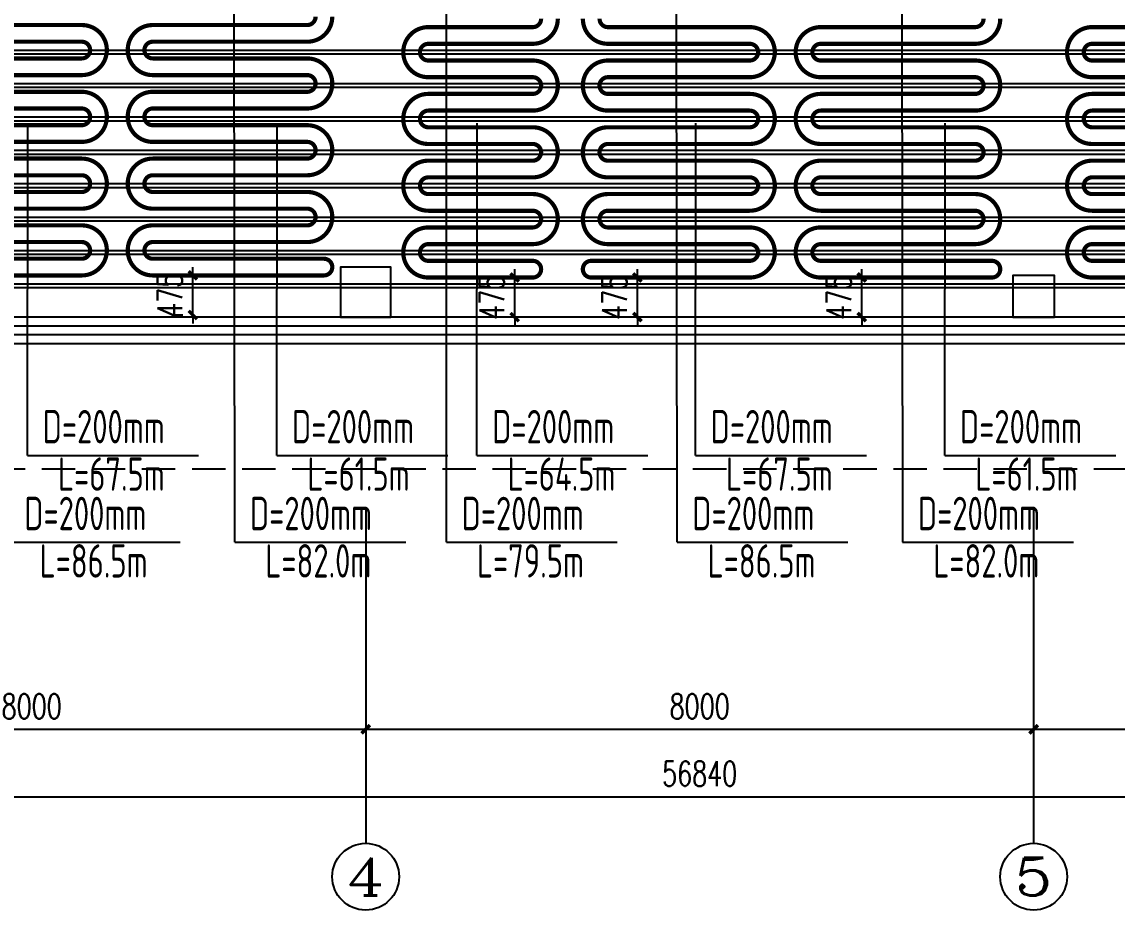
# Model space of a CAD drawing. Extents: x 2430460 to 2514560, y -608375 to -364775.
# Drawn here: x 2463365 to 2476481, y -473947 to -463306 of the extents above; entities that cross this region are included whole.
import ezdxf
from ezdxf.enums import TextEntityAlignment as Align

# ---------------------------------------------------------------- set-up
doc = ezdxf.new("R2010")
doc.units = 0
doc.header["$LTSCALE"] = 1000
doc.header["$MEASUREMENT"] = 0
doc.linetypes.add('_DASH', pattern=[0.6, 0.4, -0.2])
for name, color, linetype in [('AXIS', 3, 'Continuous'), ('AXIS_TEXT', 7, 'Continuous'), ('COLUMN', 9, 'Continuous'), ('CURTWALL', 4, 'Continuous'), ('PIPE-地暖供', 4, 'Continuous'), ('PUB_DIM', 3, 'Continuous'), ('TH_DIM', 3, 'Continuous'), ('木龙骨', 23, 'Continuous')]:
    doc.layers.add(name, color=color, linetype=linetype)
doc.styles.add('26#标准$0$TSSD_REIN', font='Tssdeng.shx', dxfattribs={"width": 0.7, "bigfont": 'tssdchn.shx'})
doc.styles.add('_TCH_AXIS', font='COMPLEX', dxfattribs={"bigfont": 'GBCBIG'})
doc.styles.add('_TCH_DIM_T3', font='SIMPLEX', dxfattribs={"width": 0.705882, "bigfont": 'GBCBIG'})
doc.styles.add('COMPLEX', font='COMPLEX')
doc.dimstyles.new('_TCH_ARCH&&100', dxfattribs={"dimtxt": 297.5, "dimasz": 100, "dimexe": 250, "dimexo": 300, "dimgap": 126.25, "dimtad": 1, "dimdec": 0, "dimzin": 0, "dimdsep": 46, "dimtxsty": '_TCH_DIM_T3', "dimblk": 'ARCHTICK', "dimcen": 0.09, "dimclrt": 7, "dimazin": 2, "dimtfac": 1, "dimtdec": 0, "dimtix": 1, "dimtmove": 2, "dimatfit": 3, "dimfxl": 30, "dimtolj": 1, "dimtzin": 0, "dimarcsym": 0})

# ---------------------------------------------------------------- blocks, each defined once
blk = doc.blocks.new('_ArchTick')
at = {"color": 0, "linetype": 'ByBlock', "const_width": 0.4}
blk.add_lwpolyline([(-0.5, -0.5), (0.5, 0.5)], dxfattribs=at)
blk = doc.blocks.new('*D116')
at = {"layer": 'Defpoints', "color": 0, "transparency": 16777216}
for p in [(-24300, -6861), (-16300, -6861), (-16300, -7878)]:
    blk.add_point(p, dxfattribs=at)
at = {"layer": 'PUB_DIM', "color": 0, "lineweight": -2, "transparency": 16777216}
for p, q in [((-24300, -7161), (-24300, -8128)), ((-16300, -7161), (-16300, -8128)), ((-24300, -7878), (-16300, -7878))]:
    blk.add_line(p, q, dxfattribs=at)
at = {"layer": 'PUB_DIM', "color": 0, "lineweight": -2, "transparency": 16777216, "xscale": 100, "yscale": 100, "zscale": 100, "rotation": 180}
blk.add_blockref('_ArchTick', (-24300, -7878), dxfattribs=at)
at = {"layer": 'PUB_DIM', "color": 0, "lineweight": -2, "transparency": 16777216, "xscale": 100, "yscale": 100, "zscale": 100}
blk.add_blockref('_ArchTick', (-16300, -7878), dxfattribs=at)
at = {"layer": 'PUB_DIM', "color": 7, "transparency": 16777216, "insert": (-20300, -7603), "char_height": 297.5, "attachment_point": 5, "style": '_TCH_DIM_T3'}
blk.add_mtext('\\A1;8000', dxfattribs=at)
blk = doc.blocks.new('*D117')
at = {"layer": 'Defpoints', "color": 0, "transparency": 16777216}
for p in [(-16300, -6861), (-8300, -6861), (-8300, -7878)]:
    blk.add_point(p, dxfattribs=at)
at = {"layer": 'PUB_DIM', "color": 0, "lineweight": -2, "transparency": 16777216}
for p, q in [((-16300, -7161), (-16300, -8128)), ((-8300, -7161), (-8300, -8128)), ((-16300, -7878), (-8300, -7878))]:
    blk.add_line(p, q, dxfattribs=at)
at = {"layer": 'PUB_DIM', "color": 0, "lineweight": -2, "transparency": 16777216, "xscale": 100, "yscale": 100, "zscale": 100, "rotation": 180}
blk.add_blockref('_ArchTick', (-16300, -7878), dxfattribs=at)
at = {"layer": 'PUB_DIM', "color": 0, "lineweight": -2, "transparency": 16777216, "xscale": 100, "yscale": 100, "zscale": 100}
blk.add_blockref('_ArchTick', (-8300, -7878), dxfattribs=at)
at = {"layer": 'PUB_DIM', "color": 7, "transparency": 16777216, "insert": (-12300, -7603), "char_height": 297.5, "attachment_point": 5, "style": '_TCH_DIM_T3'}
blk.add_mtext('\\A1;8000', dxfattribs=at)
blk = doc.blocks.new('*D118')
at = {"layer": 'Defpoints', "color": 0, "transparency": 16777216}
for p in [(-8300, -6861), (-300, -6861), (-300, -7878)]:
    blk.add_point(p, dxfattribs=at)
at = {"layer": 'PUB_DIM', "color": 0, "lineweight": -2, "transparency": 16777216}
for p, q in [((-8300, -7161), (-8300, -8128)), ((-300, -7161), (-300, -8128)), ((-8300, -7878), (-300, -7878))]:
    blk.add_line(p, q, dxfattribs=at)
at = {"layer": 'PUB_DIM', "color": 0, "lineweight": -2, "transparency": 16777216, "xscale": 100, "yscale": 100, "zscale": 100, "rotation": 180}
blk.add_blockref('_ArchTick', (-8300, -7878), dxfattribs=at)
at = {"layer": 'PUB_DIM', "color": 0, "lineweight": -2, "transparency": 16777216, "xscale": 100, "yscale": 100, "zscale": 100}
blk.add_blockref('_ArchTick', (-300, -7878), dxfattribs=at)
at = {"layer": 'PUB_DIM', "color": 7, "transparency": 16777216, "insert": (-4300, -7603), "char_height": 297.5, "attachment_point": 5, "style": '_TCH_DIM_T3'}
blk.add_mtext('\\A1;8000', dxfattribs=at)
blk = doc.blocks.new('*D122')
at = {"layer": 'Defpoints', "color": 0, "transparency": 16777216}
for p in [(-40720, -7643), (16120, -7643), (16120, -8685)]:
    blk.add_point(p, dxfattribs=at)
at = {"layer": 'PUB_DIM', "color": 0, "lineweight": -2, "transparency": 16777216}
for p, q in [((-40720, -7943), (-40720, -8935)), ((16120, -7943), (16120, -8935)), ((-40720, -8685), (16120, -8685))]:
    blk.add_line(p, q, dxfattribs=at)
at = {"layer": 'PUB_DIM', "color": 0, "lineweight": -2, "transparency": 16777216, "xscale": 100, "yscale": 100, "zscale": 100, "rotation": 180}
blk.add_blockref('_ArchTick', (-40720, -8685), dxfattribs=at)
at = {"layer": 'PUB_DIM', "color": 0, "lineweight": -2, "transparency": 16777216, "xscale": 100, "yscale": 100, "zscale": 100}
blk.add_blockref('_ArchTick', (16120, -8685), dxfattribs=at)
at = {"layer": 'PUB_DIM', "color": 7, "transparency": 16777216, "insert": (-12300, -8410), "char_height": 297.5, "attachment_point": 5, "style": '_TCH_DIM_T3'}
blk.add_mtext('\\A1;56840', dxfattribs=at)
blk = doc.blocks.new('*D227')
at = {"layer": 'Defpoints', "color": 0, "transparency": 16777216}
for p in [(-24300, -6861), (-16300, -6861), (-16300, -7878)]:
    blk.add_point(p, dxfattribs=at)
at = {"layer": 'PUB_DIM', "color": 0, "lineweight": -2, "transparency": 16777216}
for p, q in [((-24300, -7161), (-24300, -8128)), ((-16300, -7161), (-16300, -8128)), ((-24300, -7878), (-16300, -7878))]:
    blk.add_line(p, q, dxfattribs=at)
at = {"layer": 'PUB_DIM', "color": 0, "lineweight": -2, "transparency": 16777216, "xscale": 100, "yscale": 100, "zscale": 100, "rotation": 180}
blk.add_blockref('_ArchTick', (-24300, -7878), dxfattribs=at)
at = {"layer": 'PUB_DIM', "color": 0, "lineweight": -2, "transparency": 16777216, "xscale": 100, "yscale": 100, "zscale": 100}
blk.add_blockref('_ArchTick', (-16300, -7878), dxfattribs=at)
at = {"layer": 'PUB_DIM', "color": 7, "transparency": 16777216, "insert": (-20300, -7603), "char_height": 297.5, "attachment_point": 5, "style": '_TCH_DIM_T3'}
blk.add_mtext('\\A1;8000', dxfattribs=at)
blk = doc.blocks.new('*D228')
at = {"layer": 'Defpoints', "color": 0, "transparency": 16777216}
for p in [(-16300, -6861), (-8300, -6861), (-8300, -7878)]:
    blk.add_point(p, dxfattribs=at)
at = {"layer": 'PUB_DIM', "color": 0, "lineweight": -2, "transparency": 16777216}
for p, q in [((-16300, -7161), (-16300, -8128)), ((-8300, -7161), (-8300, -8128)), ((-16300, -7878), (-8300, -7878))]:
    blk.add_line(p, q, dxfattribs=at)
at = {"layer": 'PUB_DIM', "color": 0, "lineweight": -2, "transparency": 16777216, "xscale": 100, "yscale": 100, "zscale": 100, "rotation": 180}
blk.add_blockref('_ArchTick', (-16300, -7878), dxfattribs=at)
at = {"layer": 'PUB_DIM', "color": 0, "lineweight": -2, "transparency": 16777216, "xscale": 100, "yscale": 100, "zscale": 100}
blk.add_blockref('_ArchTick', (-8300, -7878), dxfattribs=at)
at = {"layer": 'PUB_DIM', "color": 7, "transparency": 16777216, "insert": (-12300, -7603), "char_height": 297.5, "attachment_point": 5, "style": '_TCH_DIM_T3'}
blk.add_mtext('\\A1;8000', dxfattribs=at)
blk = doc.blocks.new('*D229')
at = {"layer": 'Defpoints', "color": 0, "transparency": 16777216}
for p in [(-8300, -6861), (-300, -6861), (-300, -7878)]:
    blk.add_point(p, dxfattribs=at)
at = {"layer": 'PUB_DIM', "color": 0, "lineweight": -2, "transparency": 16777216}
for p, q in [((-8300, -7161), (-8300, -8128)), ((-300, -7161), (-300, -8128)), ((-8300, -7878), (-300, -7878))]:
    blk.add_line(p, q, dxfattribs=at)
at = {"layer": 'PUB_DIM', "color": 0, "lineweight": -2, "transparency": 16777216, "xscale": 100, "yscale": 100, "zscale": 100, "rotation": 180}
blk.add_blockref('_ArchTick', (-8300, -7878), dxfattribs=at)
at = {"layer": 'PUB_DIM', "color": 0, "lineweight": -2, "transparency": 16777216, "xscale": 100, "yscale": 100, "zscale": 100}
blk.add_blockref('_ArchTick', (-300, -7878), dxfattribs=at)
at = {"layer": 'PUB_DIM', "color": 7, "transparency": 16777216, "insert": (-4300, -7603), "char_height": 297.5, "attachment_point": 5, "style": '_TCH_DIM_T3'}
blk.add_mtext('\\A1;8000', dxfattribs=at)
blk = doc.blocks.new('*D233')
at = {"layer": 'Defpoints', "color": 0, "transparency": 16777216}
for p in [(-40720, -7643), (16120, -7643), (16120, -8685)]:
    blk.add_point(p, dxfattribs=at)
at = {"layer": 'PUB_DIM', "color": 0, "lineweight": -2, "transparency": 16777216}
for p, q in [((-40720, -7943), (-40720, -8935)), ((16120, -7943), (16120, -8935)), ((-40720, -8685), (16120, -8685))]:
    blk.add_line(p, q, dxfattribs=at)
at = {"layer": 'PUB_DIM', "color": 0, "lineweight": -2, "transparency": 16777216, "xscale": 100, "yscale": 100, "zscale": 100, "rotation": 180}
blk.add_blockref('_ArchTick', (-40720, -8685), dxfattribs=at)
at = {"layer": 'PUB_DIM', "color": 0, "lineweight": -2, "transparency": 16777216, "xscale": 100, "yscale": 100, "zscale": 100}
blk.add_blockref('_ArchTick', (16120, -8685), dxfattribs=at)
at = {"layer": 'PUB_DIM', "color": 7, "transparency": 16777216, "insert": (-12300, -8410), "char_height": 297.5, "attachment_point": 5, "style": '_TCH_DIM_T3'}
blk.add_mtext('\\A1;56840', dxfattribs=at)
blk = doc.blocks.new('*D338')
at = {"layer": 'Defpoints', "color": 0, "transparency": 16777216}
for p in [(-24300, -6861), (-16300, -6861), (-16300, -7878)]:
    blk.add_point(p, dxfattribs=at)
at = {"layer": 'PUB_DIM', "color": 0, "lineweight": -2, "transparency": 16777216}
for p, q in [((-24300, -7161), (-24300, -8128)), ((-16300, -7161), (-16300, -8128)), ((-24300, -7878), (-16300, -7878))]:
    blk.add_line(p, q, dxfattribs=at)
at = {"layer": 'PUB_DIM', "color": 0, "lineweight": -2, "transparency": 16777216, "xscale": 100, "yscale": 100, "zscale": 100, "rotation": 180}
blk.add_blockref('_ArchTick', (-24300, -7878), dxfattribs=at)
at = {"layer": 'PUB_DIM', "color": 0, "lineweight": -2, "transparency": 16777216, "xscale": 100, "yscale": 100, "zscale": 100}
blk.add_blockref('_ArchTick', (-16300, -7878), dxfattribs=at)
at = {"layer": 'PUB_DIM', "color": 7, "transparency": 16777216, "insert": (-20300, -7603), "char_height": 297.5, "attachment_point": 5, "style": '_TCH_DIM_T3'}
blk.add_mtext('\\A1;8000', dxfattribs=at)
blk = doc.blocks.new('*D339')
at = {"layer": 'Defpoints', "color": 0, "transparency": 16777216}
for p in [(-16300, -6861), (-8300, -6861), (-8300, -7878)]:
    blk.add_point(p, dxfattribs=at)
at = {"layer": 'PUB_DIM', "color": 0, "lineweight": -2, "transparency": 16777216}
for p, q in [((-16300, -7161), (-16300, -8128)), ((-8300, -7161), (-8300, -8128)), ((-16300, -7878), (-8300, -7878))]:
    blk.add_line(p, q, dxfattribs=at)
at = {"layer": 'PUB_DIM', "color": 0, "lineweight": -2, "transparency": 16777216, "xscale": 100, "yscale": 100, "zscale": 100, "rotation": 180}
blk.add_blockref('_ArchTick', (-16300, -7878), dxfattribs=at)
at = {"layer": 'PUB_DIM', "color": 0, "lineweight": -2, "transparency": 16777216, "xscale": 100, "yscale": 100, "zscale": 100}
blk.add_blockref('_ArchTick', (-8300, -7878), dxfattribs=at)
at = {"layer": 'PUB_DIM', "color": 7, "transparency": 16777216, "insert": (-12300, -7603), "char_height": 297.5, "attachment_point": 5, "style": '_TCH_DIM_T3'}
blk.add_mtext('\\A1;8000', dxfattribs=at)
blk = doc.blocks.new('*D340')
at = {"layer": 'Defpoints', "color": 0, "transparency": 16777216}
for p in [(-8300, -6861), (-300, -6861), (-300, -7878)]:
    blk.add_point(p, dxfattribs=at)
at = {"layer": 'PUB_DIM', "color": 0, "lineweight": -2, "transparency": 16777216}
for p, q in [((-8300, -7161), (-8300, -8128)), ((-300, -7161), (-300, -8128)), ((-8300, -7878), (-300, -7878))]:
    blk.add_line(p, q, dxfattribs=at)
at = {"layer": 'PUB_DIM', "color": 0, "lineweight": -2, "transparency": 16777216, "xscale": 100, "yscale": 100, "zscale": 100, "rotation": 180}
blk.add_blockref('_ArchTick', (-8300, -7878), dxfattribs=at)
at = {"layer": 'PUB_DIM', "color": 0, "lineweight": -2, "transparency": 16777216, "xscale": 100, "yscale": 100, "zscale": 100}
blk.add_blockref('_ArchTick', (-300, -7878), dxfattribs=at)
at = {"layer": 'PUB_DIM', "color": 7, "transparency": 16777216, "insert": (-4300, -7603), "char_height": 297.5, "attachment_point": 5, "style": '_TCH_DIM_T3'}
blk.add_mtext('\\A1;8000', dxfattribs=at)
blk = doc.blocks.new('*D344')
at = {"layer": 'Defpoints', "color": 0, "transparency": 16777216}
for p in [(-40720, -7643), (16120, -7643), (16120, -8685)]:
    blk.add_point(p, dxfattribs=at)
at = {"layer": 'PUB_DIM', "color": 0, "lineweight": -2, "transparency": 16777216}
for p, q in [((-40720, -7943), (-40720, -8935)), ((16120, -7943), (16120, -8935)), ((-40720, -8685), (16120, -8685))]:
    blk.add_line(p, q, dxfattribs=at)
at = {"layer": 'PUB_DIM', "color": 0, "lineweight": -2, "transparency": 16777216, "xscale": 100, "yscale": 100, "zscale": 100, "rotation": 180}
blk.add_blockref('_ArchTick', (-40720, -8685), dxfattribs=at)
at = {"layer": 'PUB_DIM', "color": 0, "lineweight": -2, "transparency": 16777216, "xscale": 100, "yscale": 100, "zscale": 100}
blk.add_blockref('_ArchTick', (16120, -8685), dxfattribs=at)
at = {"layer": 'PUB_DIM', "color": 7, "transparency": 16777216, "insert": (-12300, -8410), "char_height": 297.5, "attachment_point": 5, "style": '_TCH_DIM_T3'}
blk.add_mtext('\\A1;56840', dxfattribs=at)
blk = doc.blocks.new('_FZHK')
blk.add_lwpolyline([(-0.5, -0.5), (0.5, -0.5), (0.5, 0.5), (-0.5, 0.5)], close=True)
blk = doc.blocks.new('*D446')
at = {"layer": 'Defpoints', "color": 0, "transparency": 16777216}
for p in [(-24300, -6861), (-16300, -6861), (-16300, -7878)]:
    blk.add_point(p, dxfattribs=at)
at = {"layer": 'PUB_DIM', "color": 0, "lineweight": -2, "transparency": 16777216}
for p, q in [((-24300, -7161), (-24300, -8128)), ((-16300, -7161), (-16300, -8128)), ((-24300, -7878), (-16300, -7878))]:
    blk.add_line(p, q, dxfattribs=at)
at = {"layer": 'PUB_DIM', "color": 0, "lineweight": -2, "transparency": 16777216, "xscale": 100, "yscale": 100, "zscale": 100, "rotation": 180}
blk.add_blockref('_ArchTick', (-24300, -7878), dxfattribs=at)
at = {"layer": 'PUB_DIM', "color": 0, "lineweight": -2, "transparency": 16777216, "xscale": 100, "yscale": 100, "zscale": 100}
blk.add_blockref('_ArchTick', (-16300, -7878), dxfattribs=at)
at = {"layer": 'PUB_DIM', "color": 7, "transparency": 16777216, "insert": (-20300, -7603), "char_height": 297.5, "attachment_point": 5, "style": '_TCH_DIM_T3'}
blk.add_mtext('\\A1;8000', dxfattribs=at)
blk = doc.blocks.new('*D447')
at = {"layer": 'Defpoints', "color": 0, "transparency": 16777216}
for p in [(-16300, -6861), (-8300, -6861), (-8300, -7878)]:
    blk.add_point(p, dxfattribs=at)
at = {"layer": 'PUB_DIM', "color": 0, "lineweight": -2, "transparency": 16777216}
for p, q in [((-16300, -7161), (-16300, -8128)), ((-8300, -7161), (-8300, -8128)), ((-16300, -7878), (-8300, -7878))]:
    blk.add_line(p, q, dxfattribs=at)
at = {"layer": 'PUB_DIM', "color": 0, "lineweight": -2, "transparency": 16777216, "xscale": 100, "yscale": 100, "zscale": 100, "rotation": 180}
blk.add_blockref('_ArchTick', (-16300, -7878), dxfattribs=at)
at = {"layer": 'PUB_DIM', "color": 0, "lineweight": -2, "transparency": 16777216, "xscale": 100, "yscale": 100, "zscale": 100}
blk.add_blockref('_ArchTick', (-8300, -7878), dxfattribs=at)
at = {"layer": 'PUB_DIM', "color": 7, "transparency": 16777216, "insert": (-12300, -7603), "char_height": 297.5, "attachment_point": 5, "style": '_TCH_DIM_T3'}
blk.add_mtext('\\A1;8000', dxfattribs=at)
blk = doc.blocks.new('*D448')
at = {"layer": 'Defpoints', "color": 0, "transparency": 16777216}
for p in [(-8300, -6861), (-300, -6861), (-300, -7878)]:
    blk.add_point(p, dxfattribs=at)
at = {"layer": 'PUB_DIM', "color": 0, "lineweight": -2, "transparency": 16777216}
for p, q in [((-8300, -7161), (-8300, -8128)), ((-300, -7161), (-300, -8128)), ((-8300, -7878), (-300, -7878))]:
    blk.add_line(p, q, dxfattribs=at)
at = {"layer": 'PUB_DIM', "color": 0, "lineweight": -2, "transparency": 16777216, "xscale": 100, "yscale": 100, "zscale": 100, "rotation": 180}
blk.add_blockref('_ArchTick', (-8300, -7878), dxfattribs=at)
at = {"layer": 'PUB_DIM', "color": 0, "lineweight": -2, "transparency": 16777216, "xscale": 100, "yscale": 100, "zscale": 100}
blk.add_blockref('_ArchTick', (-300, -7878), dxfattribs=at)
at = {"layer": 'PUB_DIM', "color": 7, "transparency": 16777216, "insert": (-4300, -7603), "char_height": 297.5, "attachment_point": 5, "style": '_TCH_DIM_T3'}
blk.add_mtext('\\A1;8000', dxfattribs=at)
blk = doc.blocks.new('*D452')
at = {"layer": 'Defpoints', "color": 0, "transparency": 16777216}
for p in [(-40720, -7643), (16120, -7643), (16120, -8685)]:
    blk.add_point(p, dxfattribs=at)
at = {"layer": 'PUB_DIM', "color": 0, "lineweight": -2, "transparency": 16777216}
for p, q in [((-40720, -7943), (-40720, -8935)), ((16120, -7943), (16120, -8935)), ((-40720, -8685), (16120, -8685))]:
    blk.add_line(p, q, dxfattribs=at)
at = {"layer": 'PUB_DIM', "color": 0, "lineweight": -2, "transparency": 16777216, "xscale": 100, "yscale": 100, "zscale": 100, "rotation": 180}
blk.add_blockref('_ArchTick', (-40720, -8685), dxfattribs=at)
at = {"layer": 'PUB_DIM', "color": 0, "lineweight": -2, "transparency": 16777216, "xscale": 100, "yscale": 100, "zscale": 100}
blk.add_blockref('_ArchTick', (16120, -8685), dxfattribs=at)
at = {"layer": 'PUB_DIM', "color": 7, "transparency": 16777216, "insert": (-12300, -8410), "char_height": 297.5, "attachment_point": 5, "style": '_TCH_DIM_T3'}
blk.add_mtext('\\A1;56840', dxfattribs=at)
blk = doc.blocks.new('_AXISO')
blk.add_circle((0, 0), 0.5)
at = {"layer": 'AXIS_TEXT', "style": 'COMPLEX', "width": 1.041667}
blk.add_attdef('A', text='', height=0.56, dxfattribs=at).set_placement((-0.25, -0.28), (0.25, -0.28), align=Align.FIT)
blk = doc.blocks.new('*D617')
at = {"layer": 'Defpoints', "color": 0, "transparency": 16777216}
for p in [(2473424, -466368), (2473544, -466368), (2473544, -466843)]:
    blk.add_point(p, dxfattribs=at)
at = {"layer": 'TH_DIM', "color": 0, "lineweight": -2, "transparency": 16777216}
for p, q in [((2473424, -466368), (2473424, -466268)), ((2473244, -466368), (2473174, -466368)), ((2473424, -466843), (2473424, -466368)), ((2473244, -466843), (2473174, -466843)), ((2473424, -466843), (2473424, -466943))]:
    blk.add_line(p, q, dxfattribs=at)
at = {"layer": 'TH_DIM', "color": 0, "lineweight": -2, "transparency": 16777216, "xscale": 100, "yscale": 100, "zscale": 100}
for p, rotation in [((2473424, -466368), 270), ((2473424, -466843), 90)]:
    blk.add_blockref('_ArchTick', p, dxfattribs=dict(at, rotation=rotation))
at = {"layer": 'TH_DIM', "color": 7, "transparency": 16777216, "insert": (2473149, -466606), "char_height": 297.5, "attachment_point": 5, "rotation": 90, "style": '_TCH_DIM_T3'}
blk.add_mtext('\\A1;475', dxfattribs=at)
blk = doc.blocks.new('*D618')
at = {"layer": 'Defpoints', "color": 0, "transparency": 16777216}
for p in [(2470737, -466368), (2470806, -466368), (2470806, -466843)]:
    blk.add_point(p, dxfattribs=at)
at = {"layer": 'TH_DIM', "color": 0, "lineweight": -2, "transparency": 16777216}
for p, q in [((2470737, -466368), (2470737, -466268)), ((2470506, -466368), (2470487, -466368)), ((2470737, -466843), (2470737, -466368)), ((2470506, -466843), (2470487, -466843)), ((2470737, -466843), (2470737, -466943))]:
    blk.add_line(p, q, dxfattribs=at)
at = {"layer": 'TH_DIM', "color": 0, "lineweight": -2, "transparency": 16777216, "xscale": 100, "yscale": 100, "zscale": 100}
for p, rotation in [((2470737, -466368), 270), ((2470737, -466843), 90)]:
    blk.add_blockref('_ArchTick', p, dxfattribs=dict(at, rotation=rotation))
at = {"layer": 'TH_DIM', "color": 7, "transparency": 16777216, "insert": (2470462, -466606), "char_height": 297.5, "attachment_point": 5, "rotation": 90, "style": '_TCH_DIM_T3'}
blk.add_mtext('\\A1;475', dxfattribs=at)
blk = doc.blocks.new('*D619')
at = {"layer": 'Defpoints', "color": 0, "transparency": 16777216}
for p in [(2469267, -466368), (2469447, -466368), (2469447, -466843)]:
    blk.add_point(p, dxfattribs=at)
at = {"layer": 'TH_DIM', "color": 0, "lineweight": -2, "transparency": 16777216}
for p, q in [((2469267, -466368), (2469267, -466268)), ((2469147, -466368), (2469017, -466368)), ((2469267, -466843), (2469267, -466368)), ((2469147, -466843), (2469017, -466843)), ((2469267, -466843), (2469267, -466943))]:
    blk.add_line(p, q, dxfattribs=at)
at = {"layer": 'TH_DIM', "color": 0, "lineweight": -2, "transparency": 16777216, "xscale": 100, "yscale": 100, "zscale": 100}
for p, rotation in [((2469267, -466368), 270), ((2469267, -466843), 90)]:
    blk.add_blockref('_ArchTick', p, dxfattribs=dict(at, rotation=rotation))
at = {"layer": 'TH_DIM', "color": 7, "transparency": 16777216, "insert": (2468992, -466606), "char_height": 297.5, "attachment_point": 5, "rotation": 90, "style": '_TCH_DIM_T3'}
blk.add_mtext('\\A1;475', dxfattribs=at)
blk = doc.blocks.new('*D620')
at = {"layer": 'Defpoints', "color": 0, "transparency": 16777216}
for p in [(2465412, -466343), (2465593, -466343), (2465593, -466818)]:
    blk.add_point(p, dxfattribs=at)
at = {"layer": 'TH_DIM', "color": 0, "lineweight": -2, "transparency": 16777216}
for p, q in [((2465412, -466343), (2465412, -466243)), ((2465293, -466343), (2465162, -466343)), ((2465412, -466818), (2465412, -466343)), ((2465293, -466818), (2465162, -466818)), ((2465412, -466818), (2465412, -466918))]:
    blk.add_line(p, q, dxfattribs=at)
at = {"layer": 'TH_DIM', "color": 0, "lineweight": -2, "transparency": 16777216, "xscale": 100, "yscale": 100, "zscale": 100}
for p, rotation in [((2465412, -466343), 270), ((2465412, -466818), 90)]:
    blk.add_blockref('_ArchTick', p, dxfattribs=dict(at, rotation=rotation))
at = {"layer": 'TH_DIM', "color": 7, "transparency": 16777216, "insert": (2465137, -466581), "char_height": 297.5, "attachment_point": 5, "rotation": 90, "style": '_TCH_DIM_T3'}
blk.add_mtext('\\A1;475', dxfattribs=at)
blk = doc.blocks.new('A$C5D18424C')
at = {"color": 4, "linetype": '_DASH'}
blk.add_lwpolyline([(1820, 2640), (1820, -4760), (-42420, -4760), (-42420, 26530), (-24720, 26530)], dxfattribs=at)
blk.add_lwpolyline([(320, 2640), (320, -3260), (-40920, -3260), (-40920, 25030), (-24720, 25030)])
at = {"layer": 'AXIS'}
for p, q in [((-16300, -5243.8), (-16300, -9243.8)), ((-8300, -5243.8), (-8300, -9243.8))]:
    blk.add_line(p, q, dxfattribs=at)
at = {"layer": 'CURTWALL'}
for p, q in [((0, -2940), (-40600, -2940)), ((106.7, -3046.6), (-40706.7, -3046.6)), ((320, -3260), (-40920, -3260)), ((213.3, -3153.3), (-40813.3, -3153.3))]:
    blk.add_line(p, q, dxfattribs=at)
at = {"layer": 'AXIS'}
ref = blk.add_blockref('_AXISO', (-16300, -9643.8), dxfattribs=dict(at, xscale=800, yscale=800, zscale=800))
ref.add_attrib('A', '4', dxfattribs={"layer": 'AXIS_TEXT', "height": 452.5, "style": '_TCH_AXIS', "width": 1.3125}).set_placement((-16526.3, -9870.1), (-16073.7, -9870.1), align=Align.FIT)
ref = blk.add_blockref('_AXISO', (-8300, -9643.8), dxfattribs=dict(at, xscale=800, yscale=800, zscale=800))
ref.add_attrib('A', '5', dxfattribs={"layer": 'AXIS_TEXT', "height": 452.5, "style": '_TCH_AXIS', "width": 1.5}).set_placement((-8526.3, -9870.1), (-8073.7, -9870.1), align=Align.FIT)
at = {"layer": 'COLUMN', "rotation": 90}
for p, xscale, yscale, zscale in [((-16300, -2640), 600, 600, 600), ((-8300, -2690), 499.999023350887, 500, 500)]:
    blk.add_blockref('_FZHK', p, dxfattribs=dict(at, xscale=xscale, yscale=yscale, zscale=zscale))
at = {"layer": 'PUB_DIM'}
for p1, p2, distance, picture, middle in [((-24300, -6861.4), (-16300, -6861.4), -1017, '*D116', (-20300, -7603.4)), ((-24300, -6861.4), (-16300, -6861.4), -1017, '*D227', (-20300, -7603.4)), ((-24300, -6861.4), (-16300, -6861.4), -1017, '*D338', (-20300, -7603.4)), ((-24300, -6861.4), (-16300, -6861.4), -1017, '*D446', (-20300, -7603.4)), ((-16300, -6861.4), (-8300, -6861.4), -1017, '*D117', (-12300, -7603.4)), ((-16300, -6861.4), (-8300, -6861.4), -1017, '*D228', (-12300, -7603.4)), ((-16300, -6861.4), (-8300, -6861.4), -1017, '*D339', (-12300, -7603.4)), ((-16300, -6861.4), (-8300, -6861.4), -1017, '*D447', (-12300, -7603.4)), ((-8300, -6861.4), (-300, -6861.4), -1017, '*D118', (-4300, -7603.4)), ((-8300, -6861.4), (-300, -6861.4), -1017, '*D229', (-4300, -7603.4)), ((-8300, -6861.4), (-300, -6861.4), -1017, '*D340', (-4300, -7603.4)), ((-8300, -6861.4), (-300, -6861.4), -1017, '*D448', (-4300, -7603.4)), ((-40720, -7642.7), (16120, -7642.7), -1042.6, '*D122', (-12300, -8410.3)), ((-40720, -7642.7), (16120, -7642.7), -1042.6, '*D233', (-12300, -8410.3)), ((-40720, -7642.7), (16120, -7642.7), -1042.6, '*D344', (-12300, -8410.3)), ((-40720, -7642.7), (16120, -7642.7), -1042.6, '*D452', (-12300, -8410.3))]:
    dim = blk.add_aligned_dim(p1=p1, p2=p2, distance=distance, dimstyle='_TCH_ARCH&&100', dxfattribs=at)
    dim.commit()
    dim.dimension.update_dxf_attribs({"geometry": picture, "text_midpoint": middle})

msp = doc.modelspace()

# ---------------------------------------------------------------- linework, layer by layer
for p, q in [((2465913.9, -469539.5), (2465902.6, -457518.3)), ((2471211.2, -469539.5), (2471199.9, -457518.3)), ((2473913.9, -469539.5), (2473902.6, -457518.3)), ((2468448.3, -469539.5), (2468448.3, -457918.3)), ((2463431, -468499.2), (2463434.8, -464518.3)), ((2466417.3, -468499.2), (2466421, -464518.3)), ((2468814.8, -468499.2), (2468818.6, -464518.3)), ((2471431, -468499.2), (2471434.8, -464518.3)), ((2474417.3, -468499.2), (2474421, -464518.3)), ((2463430.7, -468499.2), (2465478.3, -468499.2)), ((2466416.9, -468499.2), (2468464.6, -468499.2)), ((2468814.5, -468499.2), (2470862.1, -468499.2)), ((2471430.7, -468499.2), (2473478.3, -468499.2)), ((2474416.9, -468499.2), (2476464.6, -468499.2)), ((2463210.6, -469539.5), (2465258.2, -469539.5)), ((2465913.2, -469539.5), (2467960.9, -469539.5)), ((2468448.3, -469539.5), (2470495.9, -469539.5)), ((2471210.6, -469539.5), (2473258.2, -469539.5)), ((2473913.2, -469539.5), (2475960.9, -469539.5))]:
    msp.add_line(p, q)
at = {"layer": 'PIPE-地暖供', "const_width": 50}
for points in [[(2466882, -463243.3, -0.4142136), (2466782, -463343.3), (2464932, -463343.3, 0.4142136), (2464632, -463643.3, 0.4142136), (2464932, -463943.3), (2466782, -463943.3, -0.4142136), (2466882, -464043.3, -0.4142136), (2466782, -464143.3), (2464932, -464143.3, 0.4142136), (2464632, -464443.3, 0.4142136), (2464932, -464743.3), (2466782, -464743.3, -0.4142136), (2466882, -464843.3, -0.4142136), (2466782, -464943.3), (2464932, -464943.3, 0.4142136), (2464632, -465243.3, 0.4142136), (2464932, -465543.3), (2466782, -465543.3, -0.4142136), (2466882, -465643.3, -0.4142136), (2466782, -465743.3), (2464932, -465743.3, 0.4142136), (2464632, -466043.3, 0.4142136), (2464932, -466343.3), (2466982, -466343.3, 0.4142136), (2467082, -466243.3), (2467082, -466243.3, 0.4142136), (2466982, -466143.3), (2464932, -466143.3, -0.4142136), (2464832, -466043.3, -0.4142136), (2464932, -465943.3), (2466782, -465943.3, 0.4142136), (2467082, -465643.3, 0.4142136), (2466782, -465343.3), (2464932, -465343.3, -0.4142136), (2464832, -465243.3, -0.4142136), (2464932, -465143.3), (2466782, -465143.3, 0.4142136), (2467082, -464843.3, 0.4142136), (2466782, -464543.3), (2464932, -464543.3, -0.4142136), (2464832, -464443.3, -0.4142136), (2464932, -464343.3), (2466782, -464343.3, 0.4142136), (2467082, -464043.3, 0.4142136), (2466782, -463743.3), (2464932, -463743.3, -0.4142136), (2464832, -463643.3, -0.4142136), (2464932, -463543.3), (2466782, -463543.3, 0.4142136), (2467082, -463243.3, 0.4142136)], [(2469583, -463268.3, -0.4142136), (2469483, -463368.3), (2468232, -463368.3, 0.4142136), (2467932, -463668.3, 0.4142136), (2468232, -463968.3), (2469483, -463968.3, -0.4142136), (2469583, -464068.3, -0.4142136), (2469483, -464168.3), (2468232, -464168.3, 0.4142136), (2467932, -464468.3, 0.4142136), (2468232, -464768.3), (2469483, -464768.3, -0.4142136), (2469583, -464868.3, -0.4142136), (2469483, -464968.3), (2468232, -464968.3, 0.4142136), (2467932, -465268.3, 0.4142136), (2468232, -465568.3), (2469483, -465568.3, -0.4142136), (2469583, -465668.3, -0.4142136), (2469483, -465768.3), (2468232, -465768.3, 0.4142136), (2467932, -466068.3, 0.4142136), (2468232, -466368.3), (2469483, -466368.3, 0.4142136), (2469583, -466268.3, 0.4142136), (2469483, -466168.3), (2468232, -466168.3, -0.4142136), (2468132, -466068.3, -0.4142136), (2468232, -465968.3), (2469483, -465968.3, 0.4142136), (2469783, -465668.3, 0.4142136), (2469483, -465368.3), (2468232, -465368.3, -0.4142136), (2468132, -465268.3, -0.4142136), (2468232, -465168.3), (2469483, -465168.3, 0.4142136), (2469783, -464868.3, 0.4142136), (2469483, -464568.3), (2468232, -464568.3, -0.4142136), (2468132, -464468.3, -0.4142136), (2468232, -464368.3), (2469483, -464368.3, 0.4142136), (2469783, -464068.3, 0.4142136), (2469483, -463768.3), (2468232, -463768.3, -0.4142136), (2468132, -463668.3, -0.4142136), (2468232, -463568.3), (2469483, -463568.3, 0.4142136), (2469783, -463268.3, 0.4142136)], [(2470083, -463268.3, 0.4142136), (2470383, -463568.3), (2472082, -463568.3, -0.4142136), (2472182, -463668.3, -0.4142136), (2472082, -463768.3), (2470383, -463768.3, 0.4142136), (2470083, -464068.3, 0.4142136), (2470383, -464368.3), (2472082, -464368.3, -0.4142136), (2472182, -464468.3, -0.4142136), (2472082, -464568.3), (2470383, -464568.3, 0.4142136), (2470083, -464868.3, 0.4142136), (2470383, -465168.3), (2472082, -465168.3, -0.4142136), (2472182, -465268.3, -0.4142136), (2472082, -465368.3), (2470383, -465368.3, 0.4142136), (2470083, -465668.3, 0.4142136), (2470383, -465968.3), (2472082, -465968.3, -0.4142136), (2472182, -466068.3, -0.4142136), (2472082, -466168.3), (2470183, -466168.3, 0.413222), (2470083, -466267.9, 0.4152058), (2470183, -466368.3), (2472082, -466368.3, 0.4142136), (2472382, -466068.3, 0.4142136), (2472082, -465768.3), (2470383, -465768.3, -0.4142136), (2470283, -465668.3, -0.4142136), (2470383, -465568.3), (2472082, -465568.3, 0.4142136), (2472382, -465268.3, 0.4142136), (2472082, -464968.3), (2470383, -464968.3, -0.4142136), (2470283, -464868.3, -0.4142136), (2470383, -464768.3), (2472082, -464768.3, 0.4142136), (2472382, -464468.3, 0.4142136), (2472082, -464168.3), (2470383, -464168.3, -0.4142136), (2470283, -464068.3, -0.4142136), (2470383, -463968.3), (2472082, -463968.3, 0.4142136), (2472382, -463668.3, 0.4142136), (2472082, -463368.3), (2470383, -463368.3, -0.4142136), (2470283, -463268.3, -0.4142136)], [(2474882, -463268.3, -0.4142136), (2474782, -463368.3), (2472932, -463368.3, 0.4142136), (2472632, -463668.3, 0.4142136), (2472932, -463968.3), (2474782, -463968.3, -0.4142136), (2474882, -464068.3, -0.4142136), (2474782, -464168.3), (2472932, -464168.3, 0.4142136), (2472632, -464468.3, 0.4142136), (2472932, -464768.3), (2474782, -464768.3, -0.4142136), (2474882, -464868.3, -0.4142136), (2474782, -464968.3), (2472932, -464968.3, 0.4142136), (2472632, -465268.3, 0.4142136), (2472932, -465568.3), (2474782, -465568.3, -0.4142136), (2474882, -465668.3, -0.4142136), (2474782, -465768.3), (2472932, -465768.3, 0.4142136), (2472632, -466068.3, 0.4142136), (2472932, -466368.3), (2474982, -466368.3, 0.4142136), (2475082, -466268.3), (2475082, -466268.3, 0.4142136), (2474982, -466168.3), (2472932, -466168.3, -0.4142136), (2472832, -466068.3, -0.4142136), (2472932, -465968.3), (2474782, -465968.3, 0.4142136), (2475082, -465668.3, 0.4142136), (2474782, -465368.3), (2472932, -465368.3, -0.4142136), (2472832, -465268.3, -0.4142136), (2472932, -465168.3), (2474782, -465168.3, 0.4142136), (2475082, -464868.3, 0.4142136), (2474782, -464568.3), (2472932, -464568.3, -0.4142136), (2472832, -464468.3, -0.4142136), (2472932, -464368.3), (2474782, -464368.3, 0.4142136), (2475082, -464068.3, 0.4142136), (2474782, -463768.3), (2472932, -463768.3, -0.4142136), (2472832, -463668.3, -0.4142136), (2472932, -463568.3), (2474782, -463568.3, 0.4142136), (2475082, -463268.3, 0.4142136)], [(2462383, -463943.3), (2464082, -463943.3, 0.4142136), (2464382, -463643.3, 0.4142136), (2464082, -463343.3), (2462383, -463343.3, -0.4142136)], [(2477433, -463368.3), (2476182, -463368.3, 0.4142136), (2475882, -463668.3, 0.4142136), (2476182, -463968.3), (2477433, -463968.3, -0.4142136)], [(2462383, -463543.3), (2464082, -463543.3, -0.4142136), (2464182, -463643.3, -0.4142136), (2464082, -463743.3), (2462383, -463743.3, 0.4142136)], [(2477433, -463768.3), (2476182, -463768.3, -0.4142136), (2476082, -463668.3, -0.4142136), (2476182, -463568.3), (2477433, -463568.3, 0.4142136)], [(2462383, -464743.3), (2464082, -464743.3, 0.4142136), (2464382, -464443.3, 0.4142136), (2464082, -464143.3), (2462383, -464143.3, -0.4142136)], [(2477433, -464168.3), (2476182, -464168.3, 0.4142136), (2475882, -464468.3, 0.4142136), (2476182, -464768.3), (2477433, -464768.3, -0.4142136)], [(2462383, -464343.3), (2464082, -464343.3, -0.4142136), (2464182, -464443.3, -0.4142136), (2464082, -464543.3), (2462383, -464543.3, 0.4142136)], [(2477433, -464568.3), (2476182, -464568.3, -0.4142136), (2476082, -464468.3, -0.4142136), (2476182, -464368.3), (2477433, -464368.3, 0.4142136)], [(2462383, -465543.3), (2464082, -465543.3, 0.4142136), (2464382, -465243.3, 0.4142136), (2464082, -464943.3), (2462383, -464943.3, -0.4142136)], [(2477433, -464968.3), (2476182, -464968.3, 0.4142136), (2475882, -465268.3, 0.4142136), (2476182, -465568.3), (2477433, -465568.3, -0.4142136)], [(2462383, -465143.3), (2464082, -465143.3, -0.4142136), (2464182, -465243.3, -0.4142136), (2464082, -465343.3), (2462383, -465343.3, 0.4142136)], [(2477433, -465368.3), (2476182, -465368.3, -0.4142136), (2476082, -465268.3, -0.4142136), (2476182, -465168.3), (2477433, -465168.3, 0.4142136)], [(2462183, -466343.3), (2464082, -466343.3, 0.4142136), (2464382, -466043.3, 0.4142136), (2464082, -465743.3), (2462383, -465743.3, -0.4142136)], [(2477433, -465768.3), (2476182, -465768.3, 0.4142136), (2475882, -466068.3, 0.4142136), (2476182, -466368.3), (2477433, -466368.3, 0.4142136)], [(2462383, -465943.3), (2464082, -465943.3, -0.4142136), (2464182, -466043.3, -0.4142136), (2464082, -466143.3), (2462183, -466143.3, 0.413222)], [(2477433, -466168.3), (2476182, -466168.3, -0.4142136), (2476082, -466068.3, -0.4142136), (2476182, -465968.3), (2477433, -465968.3, 0.4142136)]]:
    msp.add_lwpolyline(points, format="xyb", dxfattribs=at)
at = {"layer": '木龙骨', "color": 253}
for points in [[(2443182, -463643.3), (2483782, -463643.3)], [(2483782, -463693.3), (2443182, -463693.3)], [(2443182, -464043.3), (2483782, -464043.3)], [(2483782, -464093.3), (2443182, -464093.3)], [(2443182, -464443.3), (2483782, -464443.3)], [(2483782, -464493.3), (2443182, -464493.3)], [(2443182, -464843.3), (2483782, -464843.3)], [(2483782, -464893.3), (2443182, -464893.3)], [(2443182, -465243.3), (2483782, -465243.3)], [(2483782, -465293.3), (2443182, -465293.3)], [(2443182, -465643.3), (2483782, -465643.3)], [(2483782, -465693.3), (2443182, -465693.3)], [(2443182, -466043.3), (2483782, -466043.3)], [(2483782, -466093.3), (2443182, -466093.3)], [(2443182, -466443.3), (2483782, -466443.3)], [(2483782, -466493.3), (2443182, -466493.3)]]:
    msp.add_lwpolyline(points, dxfattribs=at)

# ---------------------------------------------------------------- block references
msp.add_blockref('A$C5D18424C', (2483782, -463903.3))

# ---------------------------------------------------------------- texts
at = {"char_height": 400, "width": 1509.222, "attachment_point": 7, "style": '26#标准$0$TSSD_REIN'}
for s, insert in [('D=200mm', (2463613.3, -468354.8)), ('D=200mm', (2466599.5, -468354.8)), ('D=200mm', (2468997.1, -468354.8)), ('D=200mm', (2471613.3, -468354.8)), ('D=200mm', (2474599.5, -468354.8)), ('L=67.5m', (2463797, -468923)), ('L=61.5m', (2466783.2, -468923)), ('L=64.5m', (2469180.8, -468923)), ('L=67.5m', (2471797, -468923)), ('L=61.5m', (2474783.2, -468923)), ('D=200mm', (2463393.2, -469395.2)), ('D=200mm', (2466095.8, -469395.2)), ('D=200mm', (2468630.9, -469395.2)), ('D=200mm', (2471393.2, -469395.2)), ('D=200mm', (2474095.8, -469395.2)), ('L=86.5m', (2463576.8, -469963.3)), ('L=82.0m', (2466279.5, -469963.3)), ('L=79.5m', (2468814.5, -469963.3)), ('L=86.5m', (2471576.8, -469963.3)), ('L=82.0m', (2474279.5, -469963.3))]:
    msp.add_mtext(s, dxfattribs=dict(at, insert=insert))

# ---------------------------------------------------------------- dimensions: what is measured, and where the dimension line sits
at = {"layer": 'TH_DIM'}
for p1, p2, distance, picture, middle in [((2465592.9, -466818.3), (2465592.9, -466343.3), 180.5, '*D620', (2465137.4, -466580.8)), ((2469447.4, -466843.3), (2469447.4, -466368.3), 180.5, '*D619', (2468991.9, -466605.8)), ((2470805.7, -466843.3), (2470805.7, -466368.3), 69, '*D618', (2470461.7, -466605.8)), ((2473543.9, -466843.3), (2473543.9, -466368.3), 119.5, '*D617', (2473149.4, -466605.8))]:
    dim = msp.add_aligned_dim(p1=p1, p2=p2, distance=distance, dimstyle='_TCH_ARCH&&100', dxfattribs=at)
    dim.commit()
    dim.dimension.update_dxf_attribs({"geometry": picture, "text_midpoint": middle})

doc.saveas('drawing.dxf')
